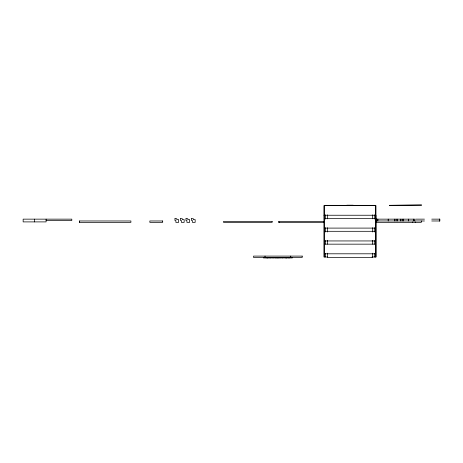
<?xml version="1.0" encoding="UTF-8"?>
<svg xmlns="http://www.w3.org/2000/svg" width="463" height="463" viewBox="0 0 463 463"><rect width="100%" height="100%" fill="white"/><g stroke="black" fill="none" stroke-linecap="round" stroke-linejoin="round"><path stroke-width="0.69" d="M79.491 222.356L79.491 220.978L130.902 220.978L130.902 222.356L79.491 222.356L79.491 220.978M372.003 257.011L375.939 257.011L375.939 215.243L323.996 215.243M346.781 205.202L353.182 205.202M324.262 218.455L375.672 218.455M375.522 219.144L414.744 219.144L414.744 220.978M415.514 219.144L424.455 219.144M431.742 219.144L439.85 219.144L439.85 220.978L431.742 220.978M46.097 220.521L71.806 220.521L71.806 219.144L23.15 219.144L23.15 221.899L46.097 221.899L46.097 219.144M375.551 220.978L424.455 220.978M278.691 221.974L279.224 221.974L279.224 222.356M375.522 222.356L421.336 222.356L421.336 220.978M324.262 228.097L375.672 228.097M324.262 231.309L375.672 231.309M324.262 240.945L375.672 240.945M324.262 244.163L375.672 244.163M324.262 253.799L375.672 253.799M327.48 257.011L323.996 257.011L323.996 205.607L375.939 205.607L375.939 257.011M439.485 219.144L439.485 220.978M439.375 219.144L439.375 220.978M415.311 221.899L415.311 222.356M413.604 219.144L413.604 220.978M412.556 221.899L412.556 222.356M408.516 219.144L408.516 220.978M403.238 219.144L403.238 220.978M402.098 219.144L402.098 220.978M400.414 219.144L400.414 220.978M397.312 219.144L397.312 220.978M396.068 219.144L396.068 220.978M394.383 219.144L394.383 220.978M388.202 219.144L388.202 220.978M377.877 219.144L377.877 220.978M376.795 219.144L376.795 220.978M376.703 219.144L376.703 220.978M375.672 257.011L375.672 205.335L324.262 205.335L324.262 257.011M374.295 214.797L374.295 219.092M374.295 227.674L374.295 231.998M374.295 240.557L374.295 244.146M374.295 253.435L374.295 257.011M372.46 214.844L372.46 218.837M372.46 227.709L372.46 231.998M372.46 240.297L372.46 244.146M372.46 253.18L372.46 257.474L327.48 257.474L327.48 253.18M327.48 214.844L327.48 218.837M327.48 227.709L327.48 231.998M327.48 240.297L327.48 244.146M325.639 214.797L325.639 219.092M325.639 227.674L325.639 231.998M325.639 240.557L325.639 244.146M325.639 253.435L325.639 257.011M292.338 257.474L292.338 257.932L263.418 257.932L263.418 257.474M290.729 256.097L290.729 257.474M289.624 257.474L289.624 257.932M288.281 257.474L288.281 257.932M286.834 257.474L286.834 257.932M286.574 257.474L286.574 257.932M285.428 257.474L285.428 257.932M282.696 257.474L282.696 257.932M279.982 257.474L279.982 257.932M278.639 257.474L278.639 257.932M277.192 257.474L277.192 257.932M276.938 257.474L276.938 257.932M275.786 257.474L275.786 257.932M273.06 257.474L273.06 257.932M270.346 257.474L270.346 257.932M269.003 257.474L269.003 257.932M267.556 257.474L267.556 257.932M267.296 257.474L267.296 257.932M266.15 257.474L266.15 257.932M265.027 256.097L265.027 257.474M34.627 219.144L34.627 221.899M174.968 218.686L174.968 220.521L175.882 220.521L175.882 222.356L178.637 222.356L178.637 219.607L176.802 219.607L176.802 218.686L174.968 218.686M180.472 218.686L180.472 220.521L181.392 220.521L181.392 222.356L184.147 222.356L184.147 219.607L182.306 219.607L182.306 218.686L180.472 218.686M185.981 218.686L185.981 220.521L186.902 220.521L186.902 222.356L189.651 222.356L189.651 219.607L187.816 219.607L187.816 218.686L185.981 218.686M191.491 218.686L191.491 220.521L192.405 220.521L192.405 222.356L195.16 222.356L195.16 219.607L193.326 219.607L193.326 218.686L191.491 218.686M421.573 205.068L389.441 205.335L421.573 205.068M162.687 220.978L149.833 220.978L149.833 222.356L162.687 222.356L162.687 220.978M272.157 221.441L223.502 221.441L223.502 222.356L272.157 222.356L272.157 221.441M323.672 221.441L278.691 221.441L278.691 222.356L323.672 222.356L323.672 221.441M302.206 256.097L253.55 256.097L253.55 257.474L302.206 257.474L302.206 256.097"/></g></svg>
